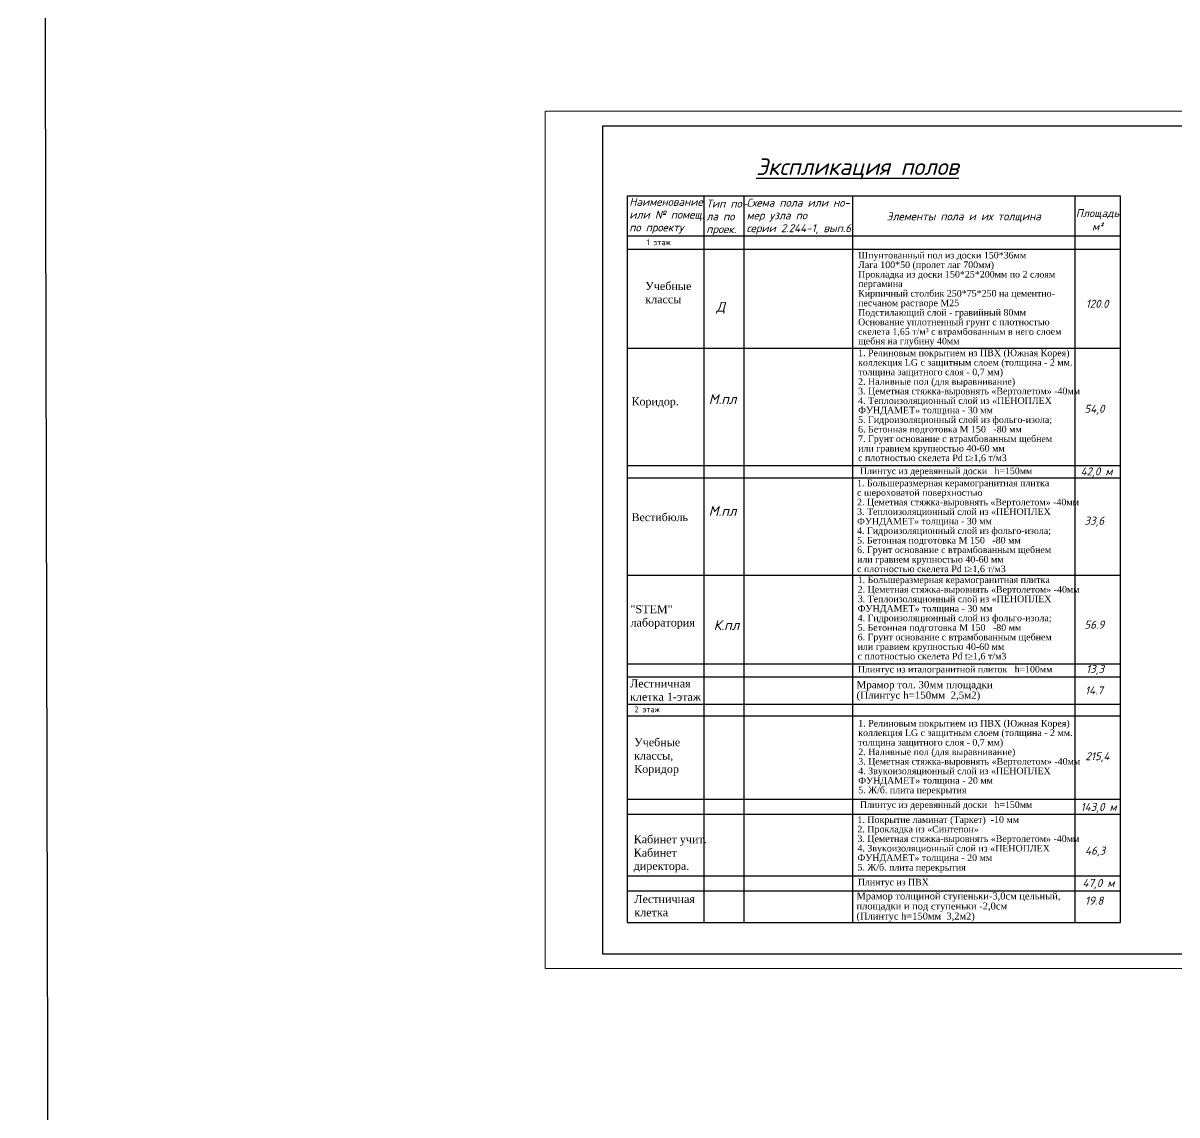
# Model space of a CAD drawing. Header units: millimetres. Extents: x 572274 to 2241483, y -888675 to -304135.
# Drawn here: x 635731 to 675715, y -765145 to -727316 of the extents above; entities that cross this region are included whole.
import ezdxf

# ---------------------------------------------------------------- set-up
doc = ezdxf.new("R2010")
doc.units = ezdxf.units.MM
doc.styles.add('arial', font='arial.ttf', dxfattribs={"height": 300})
doc.styles.get("Standard").update_dxf_attribs({"font": 'isocpeur.ttf'})
doc.styles.add('style1', font='isocpeui.ttf')

msp = doc.modelspace()

# ---------------------------------------------------------------- linework, layer by layer
at = {"lineweight": 30}
for p, q in [((656658.929, -733302.984), (673756.693, -733302.984)), ((656658.929, -733302.984), (656658.929, -758477.908)), ((659328.554, -758477.908), (659328.554, -733302.984)), ((660714.859, -758477.908), (660714.859, -733302.984)), ((664487.323, -758477.908), (664487.323, -733302.984)), ((672194.33, -758477.908), (672194.33, -733302.984)), ((673756.693, -758477.908), (673756.693, -733302.984)), ((656658.929, -734689.29), (673756.693, -734689.29)), ((656658.929, -735148.589), (673756.693, -735148.589)), ((656658.929, -738584.734), (673756.693, -738584.734)), ((656676.564, -742643.378), (673756.693, -742643.378)), ((656676.564, -743073.83), (673756.693, -743073.83)), ((656676.564, -746439.309), (673756.693, -746439.309)), ((656658.929, -749513.523), (673756.693, -749513.523)), ((656658.929, -749513.523), (673756.693, -749513.523)), ((656658.929, -749961.579), (673756.693, -749961.579)), ((656658.929, -750913.35), (673756.693, -750913.35)), ((656658.929, -751322.144), (673756.693, -751322.144)), ((656676.564, -754207.454), (673756.693, -754207.454)), ((656676.564, -754725.135), (673756.693, -754725.135)), ((656676.564, -756864.281), (673756.693, -756864.281)), ((656676.564, -757381.962), (673756.693, -757381.962)), ((656658.929, -758477.908), (673756.693, -758477.908))]:
    msp.add_line(p, q, dxfattribs=at)
at = {"color": 3, "lineweight": 30}
msp.add_lwpolyline([(721013.019, -808653.597), (636697.986, -808653.597), (635731.462, -392742.585), (720892.578, -394141.324)], close=True, dxfattribs=at)
at = {"lineweight": 20}
msp.add_lwpolyline([(653820.303, -760072.745), (695820.303, -760072.745), (695820.303, -730372.745), (653820.303, -730372.745)], close=True, dxfattribs=at)
at = {"lineweight": 30}
msp.add_lwpolyline([(655820.303, -730872.745), (695320.303, -730872.745), (695320.303, -759572.745), (655820.303, -759572.745)], close=True, dxfattribs=at)

# ---------------------------------------------------------------- texts
for s, p in [('1 этаж', (657334.369, -735011.447)), ('2 этаж', (656919.894, -751195.377))]:
    msp.add_text(s, height=204.5487).set_placement(p)
for s, insert, char_height, width, attachment_point in [('{\\fISOCPEUR|b0|i1|c204|p34;\\LЭкспликация полов}', (661132.449, -732003.801), 574.1717, 8479.27211, 1), ('{\\fISOCPEUR|b0|i1|c204|p34;Элементы пола и их толщина}', (665655.051, -733872.79), 277.26105, 12355.89404, 1), ('{\\fISOCPEUR|b0|i1|c204|p34;Площадь}\\P{\\fISOCPEUR|b0|i1|c204|p34;м²}', (672961.88, -733762.145), 277.26105, 1589.62745, 2), ('{\\fISOCPEUR|b0|i1|c204|p34;Д}', (659753.265, -736975.006), 340.91445, 8741.22582, 1), ('{\\fISOCPEUR|b0|i1|c204|p34;120.0}', (672554.613, -736902.339), 277.26105, 12878.8391, 1), ('{\\fTimes New Roman|b0|i0|c204|p18;\\PКоридор.}', (656818.782, -739833.595), 272.73156, 2887.0399, 1), ('{\\fISOCPEUR|b0|i1|c204|p34;М.пл}', (659490.945, -740173.704), 340.91445, 8741.22582, 1), ('{\\fISOCPEUR|b0|i1|c204|p34;54,0}', (672509.152, -740542.323), 277.26105, 12878.8391, 1), ('{\\fISOCPEUR|b0|i1|c204|p34;42,0 м}', (672376.738, -742709.919), 277.26105, 12878.8391, 1), ('{\\fISOCPEUR|b0|i1|c204|p34;М.пл}', (659490.945, -744048.959), 340.91445, 8741.22582, 1), ('{\\fTimes New Roman|b0|i0|c204|p18;Вестибюль}', (656818.782, -744299.193), 272.73156, 2887.0399, 1), ('{\\fISOCPEUR|b0|i1|c204|p34;33,6}', (672509.152, -744417.578), 277.26105, 12878.8391, 1), ('{\\fTimes New Roman|b0|i0|c204|p18;\\C0;"\\fTimes New Roman|b0|i0|c0|p18;STEM\\fTimes New Roman|b0|i0|c204|p18;"\\fTimes New Roman|b0|i0|c0|p18; \\fTimes New Roman|b0|i0|c204|p18;лаборатория}', (656779.534, -747483.66), 277.26105, 2636.05469, 1), ('{\\fISOCPEUR|b0|i1|c204|p34;К.пл}', (659662.342, -748002.232), 340.91445, 8741.22582, 1), ('{\\fISOCPEUR|b0|i1|c204|p34;56.9}', (672509.152, -748020.684), 277.26105, 12878.8391, 1), ('{\\fISOCPEUR|b0|i1|c204|p34;13,3}', (672565.898, -749556.608), 277.26105, 12878.8391, 1), ('{\\fTimes New Roman|b0|i0|c204|p18;Лестничная\\Pклетка 1-этаж \\P }', (656764.61, -750057.09), 277.26105, 8055.11967, 1), ('{\\fISOCPEUR|b0|i1|c204|p34;14.7}', (672530.629, -750298.664), 277.26105, 12878.8391, 1), ('{\\fTimes New Roman|b0|i0|c204|p18;Учебные\\Pклассы, \\PКоридор}', (656906.262, -752094.519), 277.26105, 8055.11967, 1), ('{\\fISOCPEUR|b0|i1|c204|p34;215,4}', (672543.95, -752578.966), 277.26105, 12878.8391, 1), ('{\\fISOCPEUR|b0|i1|c204|p34;143,0 м}', (672376.738, -754335.522), 277.26105, 12878.8391, 1), ('{\\fTimes New Roman|b0|i0|c204|p18;Кабинет учит. \\PКабинет \\Pдиректора.}', (656890.045, -755453.618), 277.26105, 8055.11967, 1), ('{\\fISOCPEUR|b0|i1|c204|p34;46,3}', (672530.629, -755848.471), 277.26105, 12878.8391, 1), ('{\\fISOCPEUR|b0|i1|c204|p34;47,0 м}', (672440.789, -756972.118), 277.26105, 12878.8391, 1), ('{\\fTimes New Roman|b0|i0|c204|p18;Лестничная\\Pклетка \\P }', (656912.741, -757526.805), 277.26105, 8055.11967, 1), ('{\\fISOCPEUR|b0|i1|c204|p34;19.8}', (672530.629, -757582.473), 277.26105, 12878.8391, 1)]:
    msp.add_mtext(s, dxfattribs=dict(insert=insert, char_height=char_height, width=width, attachment_point=attachment_point))
at = {"attachment_point": 1}
for s, insert, char_height, width, line_spacing_factor in [('{\\fISOCPEUR|b0|i1|c204|p34;Наименование\\Pили} {\\fISOCPEUR|b0|i1|c204|p34;№ помещ.\\Pпо проекту}', (656738.738, -733371.289), 277.26105, 12878.8391, 0.956522), ('{\\fISOCPEUR|b0|i1|c204|p34;Тип по-\\Pла по \\Pпроек.}', (659405.49, -733431.836), 277.26105, 12355.89404, 0.956522), ('{\\fISOCPEUR|b0|i1|c204|p34;Схема пола или но-\\Pмер узла по \\Pсерии 2.244-1, вып.6}', (660802.328, -733399.307), 277.26105, 12878.8391, 0.956522), ('{\\fTimes New Roman|b0|i0|c204|p18;Шпунтованный пол из доски 150*36мм \\PЛага 100*50 (пролет лаг 700мм)\\PПрокладка из доски 150*25*200мм по 2 слоям пергамина\\PКирпичный столбик 250*75*250 на цементно- песчаном растворе М25\\PПодстилающий слой - гравийный 80мм\\PОснование уплотненный грунт с плотностью скелета 1,65 т/м³ с втрамбованным в него слоем щебня на глубину 40мм}', (664667.126, -735244.256), 228, 7453.8153, 0.869565), ('\\pt632.6;{\\fTimes New Roman|b0|i0|c204|p18;1. Релиновым покрытием из ПВХ (Южная Корея) коллекция LG c защитным слоем (толщина - 2 мм. толщина защитного слоя - 0,7 мм) \\P2. Наливные пол (для выравнивание)\\C0;\\P3. \\C256;Цеметная стяжка-выровнять «Вертолетом» \\C0;-40мм\\P4. \\C256;Теплоизоляционный слой из «ПЕНОПЛЕХ ФУНДАМЕТ» толщина - 30 мм\\C0;\\P5. \\C256;Гидроизоляционный слой из фольго-изола;\\C0;  \\P6. Бетонная подготовка М 150   -80 мм\\P7. Грунт основание с втрамбованным щебнем \\Pили гравием крупностью 40-60 мм \\Pс плотностью скелета Рd t≥1,6 т/м3   }', (664667.126, -738628.776), 228, 8064.19059, 0.869565), ('\\pt632.6;{\\fTimes New Roman|b0|i0|c204|p18;\\C0;1. Большеразмерная керамогранитная плитка \\P\\C256;с шероховатой поверхностью\\C0; \\P2. \\C256;Цеметная стяжка-выровнять «Вертолетом» \\C0;-40мм\\P3. \\C256;Теплоизоляционный слой из «ПЕНОПЛЕХ ФУНДАМЕТ» толщина - 30 мм\\C0;\\P4. \\C256;Гидроизоляционный слой из фольго-изола;\\C0;  \\P5. Бетонная подготовка М 150   -80 мм\\P6. Грунт основание с втрамбованным щебнем \\Pили гравием крупностью 40-60 мм \\Pс плотностью скелета Рd t≥1,6 т/м3   }', (664631.084, -743136.686), 228, 8064.19059, 0.869565), ('\\pt632.6;{\\fTimes New Roman|b0|i0|c204|p18;\\C0;1. Большеразмерная керамогранитная плитка\\C256;     \\P\\C0;2. \\C256;Цеметная стяжка-выровнять «Вертолетом» \\C0;-40мм\\P3. \\C256;Теплоизоляционный слой из «ПЕНОПЛЕХ ФУНДАМЕТ» толщина - 30 мм\\C0;\\P4. \\C256;Гидроизоляционный слой из фольго-изола;\\C0;  \\P5. Бетонная подготовка М 150   -80 мм\\P6. Грунт основание с втрамбованным щебнем \\Pили гравием крупностью 40-60 мм \\Pс плотностью скелета Рd t≥1,6 т/м3   }', (664651.562, -746491.07), 228, 8064.19059, 0.869565), ('{\\fTimes New Roman|b0|i0|c204|p18;Мрамор тол. \\fTimes New Roman|b0|i0|c161|p18;30\\fTimes New Roman|b0|i0|c204|p18;мм площадки\\P\\fTimes New Roman|b0|i0|c161|p18;(\\fTimes New Roman|b0|i0|c204|p18;Плинтус \\fTimes New Roman|b0|i0|c0|p18;h=\\fTimes New Roman|b0|i0|c204|p18;150мм  2\\fTimes New Roman|b0|i0|c161|p18;,\\fTimes New Roman|b0|i0|c204|p18;5м\\fTimes New Roman|b0|i0|c161|p18;2)\\P\\fTimes New Roman|b0|i0|c204|p18;   }', (664613.53, -750111.68), 251.142256, 8064.19059, 0.869565), ('\\pt632.6;{\\fTimes New Roman|b0|i0|c204|p18;1. Релиновым покрытием из ПВХ (Южная Корея) коллекция LG c защитным слоем (толщина - 2 мм. толщина защитного слоя - 0,7 мм) \\P2. Наливные пол (для выравнивание)\\C0;\\P\\pt632.7;3. \\C256;Цеметная стяжка-выровнять «Вертолетом» \\C0;-40мм\\C256;\\P4. Звукоизоляционный слой из «ПЕНОПЛЕХ ФУНДАМЕТ» толщина - 20 мм\\P5. Ж/б. плита перекрытия}', (664671.662, -751459.717), 228, 8417.04268, 0.869565), ('\\pt632.7;{\\fTimes New Roman|b0|i0|c204|p18;1. Покрытие ламинат (Таркет)  -10 мм\\P2. Прокладка из \\fTimes New Roman|b0|i0|c186|p18;«\\fTimes New Roman|b0|i0|c204|p18;Синтепон\\fTimes New Roman|b0|i0|c186|p18;»\\fTimes New Roman|b0|i0|c204|p18;\\C0;\\P3. \\C256;Цеметная стяжка-выровнять «Вертолетом» \\C0;-40мм\\C256;\\P4. Звукоизоляционный слой из «ПЕНОПЛЕХ ФУНДАМЕТ» толщина - 20 мм\\P5. Ж/б. плита перекрытия}', (664643.701, -754798.425), 228, 8417.04268, 0.869565), ('{\\fTimes New Roman|b0|i0|c204|p18;Мрамор толщиной ступеньки-3,0см цельный, \\Pплощадки и под ступеньки -2,0см \\P\\fTimes New Roman|b0|i0|c161|p18;(\\fTimes New Roman|b0|i0|c204|p18;Плинтус \\fTimes New Roman|b0|i0|c0|p18;h=\\fTimes New Roman|b0|i0|c204|p18;150мм  \\fTimes New Roman|b0|i0|c161|p18;3,\\fTimes New Roman|b0|i0|c204|p18;2м\\fTimes New Roman|b0|i0|c161|p18;2)}', (664613.53, -757439.015), 240, 7514.92621, 0.869565)]:
    msp.add_mtext(s, dxfattribs=dict(at, insert=insert, char_height=char_height, width=width, line_spacing_factor=line_spacing_factor))
at = {"lineweight": 30, "ltscale": 100, "insert": (657290.765, -736286.843), "char_height": 277.26105, "width": 12050.96153, "attachment_point": 1, "style": 'style1'}
msp.add_mtext('{\\fTimes New Roman|b0|i0|c204|p18;Учебные \\Pклассы}', dxfattribs=at)
at = {"char_height": 225.625, "width": 11176.31405, "attachment_point": 1, "style": 'arial'}
for s, insert in [('{\\fTimes New Roman|b0|i0|c204|p18;Плинтус из деревянный доски   \\fTimes New Roman|b0|i0|c0|p18;h=\\fTimes New Roman|b0|i0|c204|p18;150мм      }', (664731.87, -742718.586)), ('{\\fTimes New Roman|b0|i0|c204|p18;Плинтус из италогранитной плиток   \\fTimes New Roman|b0|i0|c0|p18;h=\\fTimes New Roman|b0|i0|c204|p18;1\\fTimes New Roman|b0|i0|c0|p18;0\\fTimes New Roman|b0|i0|c204|p18;0мм      }', (664658.066, -749589.613)), ('{\\fTimes New Roman|b0|i0|c204|p18;Плинтус из деревянный доски   \\fTimes New Roman|b0|i0|c0|p18;h=\\fTimes New Roman|b0|i0|c204|p18;150мм      }', (664731.87, -754282.662)), ('{\\fTimes New Roman|b0|i0|c204|p18;Плинтус из ПВХ    }', (664658.066, -756964.611))]:
    msp.add_mtext(s, dxfattribs=dict(at, insert=insert))

doc.saveas('drawing.dxf')
